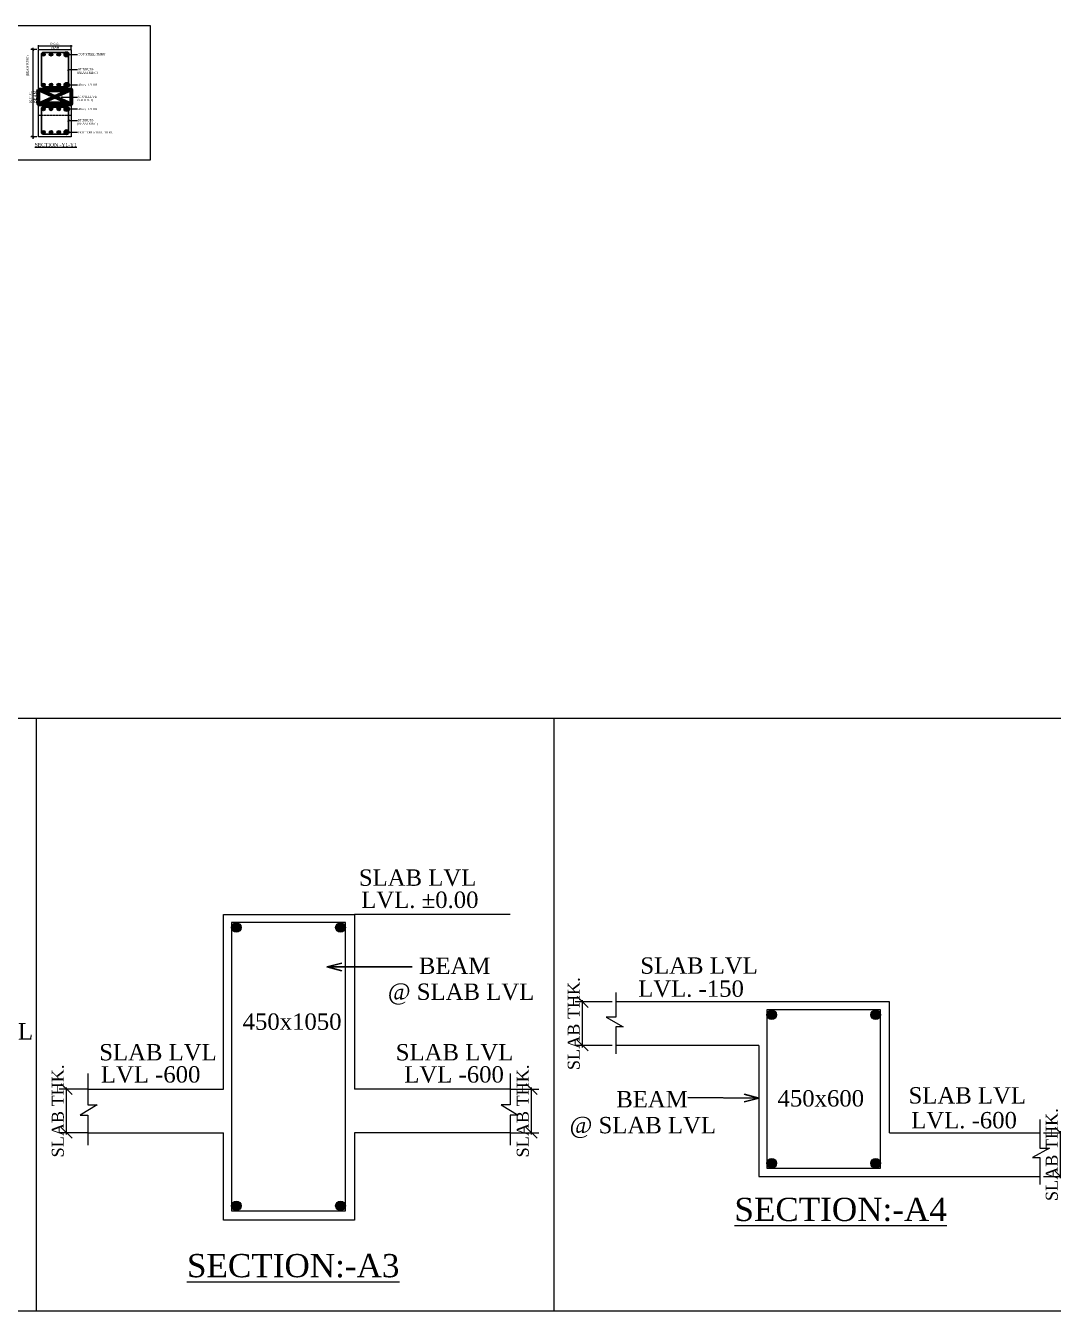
# Model space of a CAD drawing. Header units: millimetres. Extents: x 9781889 to 10654170, y -7832723 to -7608561.
# Drawn here: x 9912964 to 9927086, y -7832723 to -7815053 of the extents above; entities that cross this region are included whole.
import ezdxf

# ---------------------------------------------------------------- set-up
doc = ezdxf.new("R2010")
doc.units = ezdxf.units.MM
doc.header["$LTSCALE"] = 10
doc.header["$PDMODE"] = 3
doc.linetypes.add('HIDDEN', pattern=[0.375, 0.25, -0.125])
for name, color, linetype, lineweight in [('S-CUT OUT LINE', 9, 'Continuous', 0), ('S-DIM L.S.', 7, 'Continuous', 0), ('S-L.S.SLAB LINE', 252, 'HIDDEN', 0), ('S-L.S.STEEL', 1, 'Continuous', 9), ('S-SECTION', 5, 'Continuous', 0), ('S-SECTION MARK', 7, 'Continuous', 0), ('S-SHEET', 251, 'Continuous', 0), ('S-STEEL', 1, 'Continuous', 15), ('S-STEEL-1', 1, 'Continuous', 0), ('S-TEXT', 7, 'Continuous', 0), ('S-TEXT L.S. BEAM NO.', 30, 'Continuous', 0), ('S-TEXT TITLE', 1, 'Continuous', 0), ('S-TEXT. L.S.', 7, 'Continuous', 0)]:
    doc.layers.add(name, color=color, linetype=linetype, lineweight=lineweight)
doc.styles.add('135', font='arial.ttf', dxfattribs={"width": 0.8, "height": 135})
doc.styles.get("Standard").update_dxf_attribs({"font": 'arial.ttf'})
doc.styles.add('TEXT', font='times.ttf')
doc.dimstyles.new('75', dxfattribs={"dimtxt": 135, "dimasz": 90, "dimexe": 0.1, "dimexo": 0.03, "dimgap": 0.09, "dimtad": 1, "dimdec": 0, "dimzin": 0, "dimdsep": 46, "dimtxsty": '135', "dimblk": 'ARCHTICK', "dimcen": 0.09, "dimclrd": 256, "dimclre": 256, "dimclrt": 256, "dimadec": 0, "dimazin": 0, "dimtfac": 1, "dimtdec": 0, "dimtofl": 0, "dimtmove": 1, "dimatfit": 3, "dimldrblk": 'DOTSMALL', "dimfxl": 1, "dimtolj": 1, "dimtzin": 0, "dimlwd": -1, "dimlwe": -1, "dimarcsym": 0})
doc.dimstyles.new('SETU_1', dxfattribs={"dimtxt": 200, "dimasz": 150, "dimexe": 100, "dimexo": 50, "dimgap": 35, "dimtad": 1, "dimdec": 0, "dimzin": 0, "dimdsep": 46, "dimtxsty": 'Standard', "dimblk": 'OBLIQUE', "dimcen": 150, "dimdle": 25, "dimclrd": 256, "dimclre": 7, "dimclrt": 256, "dimadec": 0, "dimazin": 0, "dimtfac": 1, "dimtdec": 0, "dimtofl": 0, "dimtmove": 1, "dimatfit": 3, "dimfxl": 1, "dimtolj": 1, "dimtzin": 0, "dimlwd": -1, "dimlwe": 5, "dimarcsym": 1})
doc.dimstyles.get("Standard").update_dxf_attribs({"dimtxt": 0.18, "dimasz": 0.18, "dimexe": 0.18, "dimexo": 0.0625, "dimgap": 0.09, "dimtad": 0, "dimtih": 1, "dimtoh": 1, "dimdec": 4, "dimzin": 0, "dimdsep": 46, "dimtxsty": 'Standard', "dimcen": 0.09, "dimadec": 0, "dimazin": 0, "dimtfac": 1, "dimtdec": 4, "dimtofl": 0, "dimtmove": 0, "dimatfit": 3, "dimfxl": 1, "dimtolj": 1, "dimtzin": 0, "dimarcsym": 0})

# ---------------------------------------------------------------- blocks, each defined once
blk = doc.blocks.new('_Oblique')
at = {"color": 0, "linetype": 'ByBlock', "lineweight": -2}
blk.add_line((-0.5, -0.5), (0.5, 0.5), dxfattribs=at)
blk = doc.blocks.new('*D1297')
at = {"layer": 'Defpoints', "color": 0, "transparency": 16777216}
for p in [(9920617, -7828470), (9921076, -7828470), (9921076, -7829070)]:
    blk.add_point(p, dxfattribs=at)
at = {"layer": 'S-DIM L.S.', "color": 7, "lineweight": 5, "transparency": 16777216}
for p, q in [((9921026, -7828470), (9920517, -7828470)), ((9921026, -7829070), (9920517, -7829070))]:
    blk.add_line(p, q, dxfattribs=at)
at = {"layer": 'S-DIM L.S.', "color": 7, "transparency": 16777216}
blk.add_line((9920617, -7829095), (9920617, -7828445), dxfattribs=at)
at = {"layer": 'S-DIM L.S.', "color": 7, "transparency": 16777216, "xscale": 150, "yscale": 150, "zscale": 150}
for p, rotation in [((9920617, -7828470), 90), ((9920617, -7829070), 270)]:
    blk.add_blockref('_Oblique', p, dxfattribs=dict(at, rotation=rotation))
at = {"layer": 'S-DIM L.S.', "color": 7, "transparency": 16777216, "insert": (9920497, -7828770), "char_height": 200, "attachment_point": 5, "rotation": 90, "style": 'TEXT'}
blk.add_mtext('\\A1;{\\A1;\\H0.82645x;SLAB THK.}', dxfattribs=at)
blk = doc.blocks.new('*D1296')
at = {"layer": 'Defpoints', "color": 0, "transparency": 16777216}
for p in [(9926900, -7830270), (9927187, -7830270), (9926900, -7830870)]:
    blk.add_point(p, dxfattribs=at)
at = {"layer": 'S-DIM L.S.', "color": 7, "lineweight": 5, "transparency": 16777216}
for p, q in [((9926950, -7830270), (9927287, -7830270)), ((9926950, -7830870), (9927287, -7830870))]:
    blk.add_line(p, q, dxfattribs=at)
at = {"layer": 'S-DIM L.S.', "color": 7, "transparency": 16777216}
blk.add_line((9927187, -7830895), (9927187, -7830245), dxfattribs=at)
at = {"layer": 'S-DIM L.S.', "color": 7, "transparency": 16777216, "xscale": 150, "yscale": 150, "zscale": 150}
for p, rotation in [((9927187, -7830270), 90), ((9927187, -7830870), 270)]:
    blk.add_blockref('_Oblique', p, dxfattribs=dict(at, rotation=rotation))
at = {"layer": 'S-DIM L.S.', "color": 7, "transparency": 16777216, "insert": (9927067, -7830570), "char_height": 200, "attachment_point": 5, "rotation": 90, "style": 'TEXT'}
blk.add_mtext('\\A1;{\\A1;\\H0.82645x;SLAB THK.}', dxfattribs=at)
blk = doc.blocks.new('*D1647')
at = {"layer": 'Defpoints', "color": 0, "transparency": 16777216}
for p in [(9913526, -7829670), (9913870, -7829670), (9913870, -7830270)]:
    blk.add_point(p, dxfattribs=at)
at = {"layer": 'S-DIM L.S.', "color": 7, "lineweight": 5, "transparency": 16777216}
for p, q in [((9913820, -7829670), (9913426, -7829670)), ((9913820, -7830270), (9913426, -7830270))]:
    blk.add_line(p, q, dxfattribs=at)
at = {"layer": 'S-DIM L.S.', "color": 7, "transparency": 16777216}
blk.add_line((9913526, -7830295), (9913526, -7829645), dxfattribs=at)
at = {"layer": 'S-DIM L.S.', "color": 7, "transparency": 16777216, "xscale": 150, "yscale": 150, "zscale": 150}
for p, rotation in [((9913526, -7829670), 90), ((9913526, -7830270), 270)]:
    blk.add_blockref('_Oblique', p, dxfattribs=dict(at, rotation=rotation))
at = {"layer": 'S-DIM L.S.', "color": 7, "transparency": 16777216, "insert": (9913407, -7829970), "char_height": 200, "attachment_point": 5, "rotation": 90, "style": 'TEXT'}
blk.add_mtext('\\A1;{\\A1;\\H0.82645x;SLAB THK.}', dxfattribs=at)
blk = doc.blocks.new('*D1648')
at = {"layer": 'Defpoints', "color": 0, "transparency": 16777216}
for p in [(9919573, -7829670), (9919917, -7829670), (9919573, -7830270)]:
    blk.add_point(p, dxfattribs=at)
at = {"layer": 'S-DIM L.S.', "color": 7, "lineweight": 5, "transparency": 16777216}
for p, q in [((9919623, -7829670), (9920017, -7829670)), ((9919623, -7830270), (9920017, -7830270))]:
    blk.add_line(p, q, dxfattribs=at)
at = {"layer": 'S-DIM L.S.', "color": 7, "transparency": 16777216}
blk.add_line((9919917, -7830295), (9919917, -7829645), dxfattribs=at)
at = {"layer": 'S-DIM L.S.', "color": 7, "transparency": 16777216, "xscale": 150, "yscale": 150, "zscale": 150}
for p, rotation in [((9919917, -7829670), 90), ((9919917, -7830270), 270)]:
    blk.add_blockref('_Oblique', p, dxfattribs=dict(at, rotation=rotation))
at = {"layer": 'S-DIM L.S.', "color": 7, "transparency": 16777216, "insert": (9919797, -7829970), "char_height": 200, "attachment_point": 5, "rotation": 90, "style": 'TEXT'}
blk.add_mtext('\\A1;{\\A1;\\H0.82645x;SLAB THK.}', dxfattribs=at)
blk = doc.blocks.new('*D1718')
at = {"layer": 'Defpoints', "color": 0, "ltscale": 50, "transparency": 16777216}
for p in [(9913141, -7815381), (9913591, -7815328), (9913591, -7815381)]:
    blk.add_point(p, dxfattribs=at)
at = {"layer": 'S-DIM L.S.', "color": 7, "ltscale": 50, "transparency": 16777216}
blk.add_line((9913131, -7815328), (9913601, -7815328), dxfattribs=at)
at = {"layer": 'S-DIM L.S.', "color": 7, "lineweight": 5, "ltscale": 50, "transparency": 16777216}
for p, q in [((9913141, -7815371), (9913141, -7815318)), ((9913591, -7815371), (9913591, -7815318))]:
    blk.add_line(p, q, dxfattribs=at)
at = {"layer": 'S-DIM L.S.', "color": 7, "ltscale": 50, "transparency": 16777216, "xscale": 10, "yscale": 10, "zscale": 10, "rotation": 180}
blk.add_blockref('_Oblique', (9913141, -7815328), dxfattribs=at)
at = {"layer": 'S-DIM L.S.', "color": 7, "ltscale": 50, "transparency": 16777216, "xscale": 10, "yscale": 10, "zscale": 10}
blk.add_blockref('_Oblique', (9913591, -7815328), dxfattribs=at)
at = {"layer": 'S-DIM L.S.', "ltscale": 50, "transparency": 16777216, "char_height": 30, "attachment_point": 5}
for s, insert in [('\\A1;R.C.C.', (9913366, -7815303)), ('\\A1;BEAM', (9913366, -7815353))]:
    blk.add_mtext(s, dxfattribs=dict(at, insert=insert))
blk = doc.blocks.new('_ArchTick')
at = {"color": 0, "linetype": 'ByBlock', "const_width": 0.15}
blk.add_lwpolyline([(-0.5, -0.5), (0.5, 0.5)], dxfattribs=at)
blk = doc.blocks.new('*D1719')
at = {"layer": 'Defpoints', "color": 0, "transparency": 16777216}
for p in [(9913141, -7815381), (9913060, -7816581), (9913141, -7816581)]:
    blk.add_point(p, dxfattribs=at)
at = {"layer": 'S-DIM L.S.', "color": 7, "lineweight": 5, "transparency": 16777216}
for p, q in [((9913116, -7815381), (9913035, -7815381)), ((9913116, -7816581), (9913035, -7816581))]:
    blk.add_line(p, q, dxfattribs=at)
at = {"layer": 'S-DIM L.S.', "color": 7, "transparency": 16777216}
blk.add_line((9913060, -7815356), (9913060, -7816606), dxfattribs=at)
at = {"layer": 'S-DIM L.S.', "color": 7, "transparency": 16777216, "xscale": 30, "yscale": 30, "zscale": 30}
for p, rotation in [((9913060, -7815381), 90), ((9913060, -7816581), 270)]:
    blk.add_blockref('_Oblique', p, dxfattribs=dict(at, rotation=rotation))
at = {"layer": 'S-DIM L.S.', "color": 7, "transparency": 16777216, "char_height": 40, "attachment_point": 5, "rotation": 90, "style": 'TEXT'}
for s, insert in [('\\A1;R.C.C.', (9913029, -7816031)), ('\\A1;BEAM', (9913090, -7816031))]:
    blk.add_mtext(s, dxfattribs=dict(at, insert=insert))

msp = doc.modelspace()

# ---------------------------------------------------------------- hatches: boundary and pattern name
at = {"layer": 'S-L.S.STEEL', "true_color": 0x00c230}
h = msp.add_hatch(color=102, dxfattribs=at)
edge = h.paths.add_edge_path()
edge.add_arc((9913207.2, -7815866.2), 25, -360, 0, ccw=False)
h = msp.add_hatch(color=102, dxfattribs=at)
edge = h.paths.add_edge_path()
edge.add_arc((9913312.1, -7815866.2), 25, 180, 540)
h = msp.add_hatch(color=102, dxfattribs=at)
edge = h.paths.add_edge_path()
edge.add_arc((9913418.3, -7815866.2), 25, 180, 540)
h = msp.add_hatch(color=102, dxfattribs=at)
edge = h.paths.add_edge_path()
edge.add_arc((9913524.6, -7815866.2), 25, 180, 540)
h = msp.add_hatch(color=102, dxfattribs=at)
edge = h.paths.add_edge_path()
edge.add_arc((9913207.2, -7816196.2), 25, 360, 720)
h = msp.add_hatch(color=102, dxfattribs=at)
edge = h.paths.add_edge_path()
edge.add_arc((9913312.1, -7816196.2), 25, -180, 180, ccw=False)
h = msp.add_hatch(color=102, dxfattribs=at)
edge = h.paths.add_edge_path()
edge.add_arc((9913418.3, -7816196.2), 25, -180, 180, ccw=False)
h = msp.add_hatch(color=102, dxfattribs=at)
edge = h.paths.add_edge_path()
edge.add_arc((9913524.6, -7816196.2), 25, -180, 180, ccw=False)
at = {"layer": 'S-STEEL'}
h = msp.add_hatch(color=256, dxfattribs=at)
edge = h.paths.add_edge_path()
edge.add_arc((9913207.2, -7815446.2), 25, 360, 720)
h = msp.add_hatch(color=256, dxfattribs=at)
edge = h.paths.add_edge_path()
edge.add_arc((9913312.1, -7815446.2), 25, -180, 180, ccw=False)
h = msp.add_hatch(color=256, dxfattribs=at)
edge = h.paths.add_edge_path()
edge.add_arc((9913418.3, -7815446.2), 25, -180, 180, ccw=False)
h = msp.add_hatch(color=256, dxfattribs=at)
edge = h.paths.add_edge_path()
edge.add_arc((9913524.6, -7815446.2), 25, -180, 180, ccw=False)
at = {"layer": 'S-STEEL', "lineweight": 60, "true_color": 0xbe4423}
h = msp.add_hatch(color=22, dxfattribs=at)
h.dxf.hatch_style = 1
h.paths.add_polyline_path([(9913590.9, -7815931.2), (9913140.9, -7815931.2), (9913140.9, -7815941.2), (9913590.9, -7815941.2)])
h = msp.add_hatch(color=22, dxfattribs=at)
h.dxf.hatch_style = 1
h.paths.add_polyline_path([(9913590.9, -7816131.2), (9913140.9, -7816131.2), (9913140.9, -7816121.2), (9913590.9, -7816121.2)])
at = {"layer": 'S-STEEL'}
h = msp.add_hatch(color=256, dxfattribs=at)
edge = h.paths.add_edge_path()
edge.add_arc((9913207.2, -7816516.2), 25, -360, 0, ccw=False)
h = msp.add_hatch(color=256, dxfattribs=at)
edge = h.paths.add_edge_path()
edge.add_arc((9913312.1, -7816516.2), 25, 180, 540)
h = msp.add_hatch(color=256, dxfattribs=at)
edge = h.paths.add_edge_path()
edge.add_arc((9913418.3, -7816516.2), 25, 180, 540)
h = msp.add_hatch(color=256, dxfattribs=at)
edge = h.paths.add_edge_path()
edge.add_arc((9913524.6, -7816516.2), 25, 180, 540)
at = {"layer": 'S-STEEL-1'}
h = msp.add_hatch(color=250, dxfattribs=at)
edge = h.paths.add_edge_path()
edge.add_arc((9915858.9, -7827447.3), 66.6, 360, 720)
h = msp.add_hatch(color=250, dxfattribs=at)
edge = h.paths.add_edge_path()
edge.add_arc((9917290.4, -7827447.3), 66.6, 360, 720)
h = msp.add_hatch(color=250, dxfattribs=at)
edge = h.paths.add_edge_path()
edge.add_arc((9923214.9, -7828647.3), 66.6, 360, 720)
h = msp.add_hatch(color=250, dxfattribs=at)
edge = h.paths.add_edge_path()
edge.add_arc((9924646.5, -7828647.3), 66.6, 360, 720)
h = msp.add_hatch(color=250, dxfattribs=at)
edge = h.paths.add_edge_path()
edge.add_arc((9923214.9, -7830689.1), 66.6, 0, 360, ccw=False)
h = msp.add_hatch(color=250, dxfattribs=at)
edge = h.paths.add_edge_path()
edge.add_arc((9924646.5, -7830689.1), 66.6, 0, 360, ccw=False)
h = msp.add_hatch(color=250, dxfattribs=at)
edge = h.paths.add_edge_path()
edge.add_arc((9915858.9, -7831273.6), 66.6, 0, 360, ccw=False)
h = msp.add_hatch(color=250, dxfattribs=at)
edge = h.paths.add_edge_path()
edge.add_arc((9917290.4, -7831273.6), 66.6, 0, 360, ccw=False)

# ---------------------------------------------------------------- linework, layer by layer
at = {"layer": 'S-CUT OUT LINE', "color": 5}
for p, q in [((9919622.8, -7827270), (9917481.5, -7827270)), ((9923037.6, -7828470), (9921076.3, -7828470)), ((9923037.6, -7829070), (9921076.3, -7829070)), ((9913820.4, -7829670), (9915681.5, -7829670)), ((9919622.8, -7829670), (9917481.5, -7829670)), ((9913820.4, -7830270), (9915681.5, -7830270)), ((9919622.8, -7830270), (9917481.5, -7830270)), ((9924837.6, -7830270), (9926899.9, -7830270)), ((9924837.6, -7830870), (9926899.9, -7830870))]:
    msp.add_line(p, q, dxfattribs=at)
for points in [[(9915681.5, -7829670), (9915681.5, -7827270), (9917481.5, -7827270), (9917481.5, -7829670)], [(9921076.3, -7828343), (9921076.3, -7828679.7), (9920941.6, -7828679.7), (9921175.8, -7828811), (9921076.3, -7828811), (9921076.3, -7829181.9)], [(9924837.6, -7830270), (9924837.6, -7828470), (9923037.6, -7828470)], [(9923037.6, -7829070), (9923037.6, -7830870), (9924837.6, -7830870), (9924837.6, -7830870)], [(9913820.4, -7829456.7), (9913820.4, -7829887.2), (9913944.1, -7829887.2), (9913712.9, -7830029.2), (9913820.4, -7830029.2), (9913820.4, -7830441.3)], [(9919622.8, -7829456.7), (9919622.8, -7829887.2), (9919499.1, -7829887.2), (9919730.4, -7830029.2), (9919622.8, -7830029.2), (9919622.8, -7830441.3)], [(9926899.9, -7830085.3), (9926899.9, -7830479.7), (9927034.6, -7830479.7), (9926800.4, -7830611), (9926899.9, -7830611), (9926899.9, -7830981.9)], [(9917481.5, -7830270), (9917481.5, -7831470), (9915681.5, -7831470), (9915681.5, -7830270)]]:
    msp.add_lwpolyline(points, dxfattribs=at)
at = {"layer": 'S-L.S.SLAB LINE', "linetype": 'HIDDEN'}
msp.add_line((9913140.9, -7816281.2), (9913590.9, -7816281.2), dxfattribs=at)
at = {"layer": 'S-L.S.STEEL', "color": 102, "true_color": 0x00c230}
for centre in [(9913207.2, -7815866.2), (9913312.1, -7815866.2), (9913418.3, -7815866.2), (9913524.6, -7815866.2), (9913207.2, -7816196.2), (9913312.1, -7816196.2), (9913418.3, -7816196.2), (9913524.6, -7816196.2)]:
    msp.add_circle(centre, 25, dxfattribs=at)
at = {"layer": 'S-SECTION'}
msp.add_lwpolyline([(9913140.9, -7815381.2), (9913590.9, -7815381.2), (9913590.9, -7816581.2), (9913140.9, -7816581.2)], close=True, dxfattribs=at)
at = {"layer": 'S-SHEET', "color": 8}
for p, q in [((9913109.7, -7824569.5), (9913109.7, -7832722.8)), ((9920221.4, -7824569.5), (9920221.4, -7832722.8))]:
    msp.add_line(p, q, dxfattribs=at)
at = {"layer": 'S-SHEET'}
msp.add_lwpolyline([(9914677.6, -7815052.7), (9910851.6, -7815052.7), (9910851.6, -7816894.5), (9914677.6, -7816894.5)], close=True, dxfattribs=at)
at = {"layer": 'S-SHEET', "color": 8}
msp.add_lwpolyline([(9896647.5, -7824569.5), (9972885.1, -7824569.5), (9972885.1, -7832722.8), (9896647.5, -7832722.8)], close=True, dxfattribs=at)
at = {"layer": 'S-STEEL', "color": 160, "lineweight": 60, "true_color": 0x1635e9}
for p, q in [((9913140.9, -7815931.2), (9913590.9, -7816131.2)), ((9913140.9, -7816131.2), (9913590.9, -7815931.2))]:
    msp.add_line(p, q, dxfattribs=at)
at = {"layer": 'S-STEEL', "color": 200, "lineweight": 25, "true_color": 0xca0ff0}
for points in [[(9913205.9, -7815421.2), (9913525.9, -7815421.2, -0.4142136), (9913550.9, -7815446.2), (9913550.9, -7815866.2, -0.4142136), (9913525.9, -7815891.2), (9913205.9, -7815891.2, -0.4142136), (9913180.9, -7815866.2), (9913180.9, -7815446.2, -0.4142136)], [(9913205.9, -7816541.2), (9913525.9, -7816541.2, 0.4142136), (9913550.9, -7816516.2), (9913550.9, -7816196.2, 0.4142136), (9913525.9, -7816171.2), (9913205.9, -7816171.2, 0.4142136), (9913180.9, -7816196.2), (9913180.9, -7816516.2, 0.4142136)]]:
    msp.add_lwpolyline(points, format="xyb", close=True, dxfattribs=at)
at = {"layer": 'S-STEEL', "color": 22, "lineweight": 60, "true_color": 0xbe4423}
for points in [[(9913140.9, -7815931.2), (9913590.9, -7815931.2), (9913590.9, -7815941.2), (9913140.9, -7815941.2)], [(9913140.9, -7816131.2), (9913590.9, -7816131.2), (9913590.9, -7816121.2), (9913140.9, -7816121.2)]]:
    msp.add_lwpolyline(points, close=True, dxfattribs=at)
at = {"layer": 'S-STEEL', "color": 160, "lineweight": 60, "true_color": 0x1635e9}
msp.add_lwpolyline([(9913140.9, -7815931.2), (9913590.9, -7815931.2), (9913590.9, -7816131.2), (9913140.9, -7816131.2)], close=True, dxfattribs=at)
at = {"layer": 'S-STEEL'}
for centre in [(9913207.2, -7815446.2), (9913312.1, -7815446.2), (9913418.3, -7815446.2), (9913524.6, -7815446.2), (9913207.2, -7816516.2), (9913312.1, -7816516.2), (9913418.3, -7816516.2), (9913524.6, -7816516.2)]:
    msp.add_circle(centre, 25, dxfattribs=at)
at = {"layer": 'S-STEEL-1', "color": 250}
for points in [[(9917357.1, -7827380.7), (9915792.3, -7827380.7), (9915792.3, -7831340.2), (9917357.1, -7831340.2)], [(9924713.1, -7828580.7), (9923148.3, -7828580.7), (9923148.3, -7830755.7), (9924713.1, -7830755.7)]]:
    msp.add_lwpolyline(points, close=True, dxfattribs=at)
for centre in [(9915858.9, -7827447.3), (9917290.4, -7827447.3), (9923214.9, -7828647.3), (9924646.5, -7828647.3), (9923214.9, -7830689.1), (9924646.5, -7830689.1), (9915858.9, -7831273.6), (9917290.4, -7831273.6)]:
    msp.add_circle(centre, 66.6, dxfattribs=at)

# ---------------------------------------------------------------- texts
at = {"layer": 'S-TEXT', "style": 'TEXT'}
msp.add_text('(BEAM RING)', height=30, rotation=90, dxfattribs=at).set_placement((9913004.3, -7815747.9))
for s, p in [('TOP STEEL THRU', (9913687.2, -7815458.7)), ('STIRRUPS', (9913681.5, -7815666.2)), ('(BEAM RING)', (9913670.4, -7815714.6)), ('4Nos.-12TOR', (9913688.6, -7815878.7)), ('(CUTOUT)', (9913676.8, -7816088.2)), ('M.S.SLEEVE', (9913681.5, -7816044.2)), ('STIRRUPS', (9913681.5, -7816366.2)), ('4Nos.-12TOR', (9913688.6, -7816213)), ('(BEAM RING)', (9913670.4, -7816414.6)), ('BOTTOM STEEL THRU', (9913687.2, -7816533))]:
    msp.add_text(s, height=30, dxfattribs=at).set_placement(p)
at = {"layer": 'S-TEXT L.S. BEAM NO.', "linetype": 'ByBlock', "style": 'TEXT'}
for s, p in [('%%USECTION:-A4', (9922704.2, -7831481.9)), ('%%USECTION:-A3', (9915180.4, -7832254.5, 0))]:
    msp.add_text(s, height=319.275, dxfattribs=at).set_placement(p)
at = {"layer": 'S-TEXT TITLE', "color": 1, "linetype": 'ByBlock', "true_color": 0xff0000, "style": 'TEXT'}
msp.add_text('%%USECTION -Y1-Y1', height=50, dxfattribs=at).set_placement((9913087.9, -7816713.8))
at = {"layer": 'S-TEXT. L.S.', "style": 'TEXT'}
for s, p in [('SLAB LVL', (9917542.6, -7826874.5, 0)), ('LVL. %%P0.00', (9917575.2, -7827179.2, 0)), ('BEAM', (9918368.2, -7828086.4)), ('SLAB LVL', (9921411.2, -7828083.2)), ('LVL. -150', (9921381.1, -7828400.2)), ('@ SLAB LVL', (9917940.9, -7828442.9)), ('450x1050', (9915945.6, -7828853.7)), ('@ SLAB LVL', (9911053.5, -7828987.3)), ('SLAB LVL', (9913974.9, -7829274.5, 0)), ('SLAB LVL', (9918050, -7829274.5, 0)), ('LVL -600', (9913996.9, -7829579.2, 0)), ('LVL -600', (9918167.6, -7829579.2, 0)), ('BEAM', (9921080.3, -7829920.1)), ('450x600', (9923296.5, -7829908.4, 0)), ('SLAB LVL', (9925097.2, -7829867.6)), ('@ SLAB LVL', (9920439.1, -7830276.6)), ('LVL. -600', (9925133.1, -7830208.4))]:
    msp.add_text(s, height=225, dxfattribs=at).set_placement(p)

# ---------------------------------------------------------------- dimensions: what is measured, and where the dimension line sits
at = {"layer": 'S-DIM L.S.', "ltscale": 50}
dim = msp.add_linear_dim(base=(9913590.9, -7815328.2), p1=(9913140.9, -7815381.2), p2=(9913590.9, -7815381.2), text='R.C.C.\\XBEAM', dimstyle='SETU_1', override={"dimtxt": 30, "dimasz": 10, "dimexe": 10, "dimexo": 10, "dimgap": 10, "dimdle": 10, "dimclrd": 7}, dxfattribs=at)
dim.commit()
dim.dimension.update_dxf_attribs({"geometry": '*D1718', "text_midpoint": (9913365.9, -7815328.2)})
at = {"layer": 'S-DIM L.S.'}
dim = msp.add_linear_dim(base=(9913059.7, -7816581.2), p1=(9913140.9, -7815381.2), p2=(9913140.9, -7816581.2), angle=90, text='R.C.C.\\XBEAM', dimstyle='SETU_1', override={"dimtxt": 40, "dimasz": 30, "dimexe": 25, "dimexo": 25, "dimgap": 10, "dimlfac": 0.5, "dimtxsty": 'TEXT', "dimclrd": 7, "dimclrt": 7}, dxfattribs=at)
dim.commit()
dim.dimension.update_dxf_attribs({"geometry": '*D1719', "text_midpoint": (9913059.7, -7816031.2), "dimtype": 160})
at = {"layer": 'S-DIM L.S.', "color": 7}
for base, p1, p2, picture, middle in [((9920616.8, -7828470), (9921076.3, -7829070), (9921076.3, -7828470), '*D1297', (9920616.8, -7828770)), ((9913526.4, -7829670), (9913870.4, -7830270), (9913870.4, -7829670), '*D1647', (9913526.4, -7829970)), ((9919916.8, -7829670), (9919572.8, -7830270), (9919572.8, -7829670), '*D1648', (9919916.8, -7829970)), ((9927186.5, -7830270), (9926899.9, -7830870), (9926899.9, -7830270), '*D1296', (9927186.5, -7830570))]:
    dim = msp.add_linear_dim(base=base, p1=p1, p2=p2, angle=90, text='{\\A1;\\H0.82645x;SLAB THK.}', dimstyle='SETU_1', override={"dimtxsty": 'TEXT', "dimclrd": 7, "dimclrt": 7}, dxfattribs=at)
    dim.commit()
    dim.dimension.update_dxf_attribs({"geometry": picture, "text_midpoint": middle, "dimtype": 160})

# ---------------------------------------------------------------- leaders
at = {"layer": 'S-SECTION MARK'}
for points, dimstyle, override in [([(9913525.9, -7815446.2), (9913674.8, -7815446.2)], '75', {"dimasz": 70, "dimldrblk": 'Origin'}), ([(9913550.9, -7815656.2), (9913674.8, -7815656.2)], '75', {"dimasz": 25, "dimldrblk": 'Oblique'}), ([(9913527.2, -7815866.2), (9913676.2, -7815866.2)], '75', {"dimasz": 70, "dimldrblk": 'Origin'}), ([(9913462.4, -7816034.2), (9913674.8, -7816034.2)], '75', {"dimasz": 25, "dimldrblk": 'Dot'}), ([(9913527.2, -7816196.2), (9913676.2, -7816196.2)], '75', {"dimasz": 70, "dimldrblk": 'Origin'}), ([(9913550.9, -7816356.2), (9913674.8, -7816356.2)], '75', {"dimasz": 25, "dimldrblk": 'Oblique'}), ([(9913525.9, -7816516.2), (9913674.8, -7816516.2)], '75', {"dimasz": 70, "dimldrblk": 'Origin'}), ([(9917106.6, -7827990.5), (9918275.5, -7827990.5)], 'Standard', {"dimasz": 200, "dimclrd": 256, "dimldrblk": 'Open30', "dimfxl": 0.5}), ([(9923037.6, -7829791.3), (9922065.5, -7829784.5)], 'Standard', {"dimasz": 200, "dimclrd": 256, "dimldrblk": 'Open30', "dimfxl": 0.5})]:
    msp.add_leader(points, dimstyle=dimstyle, override=override, dxfattribs=at)

doc.saveas('drawing.dxf')
